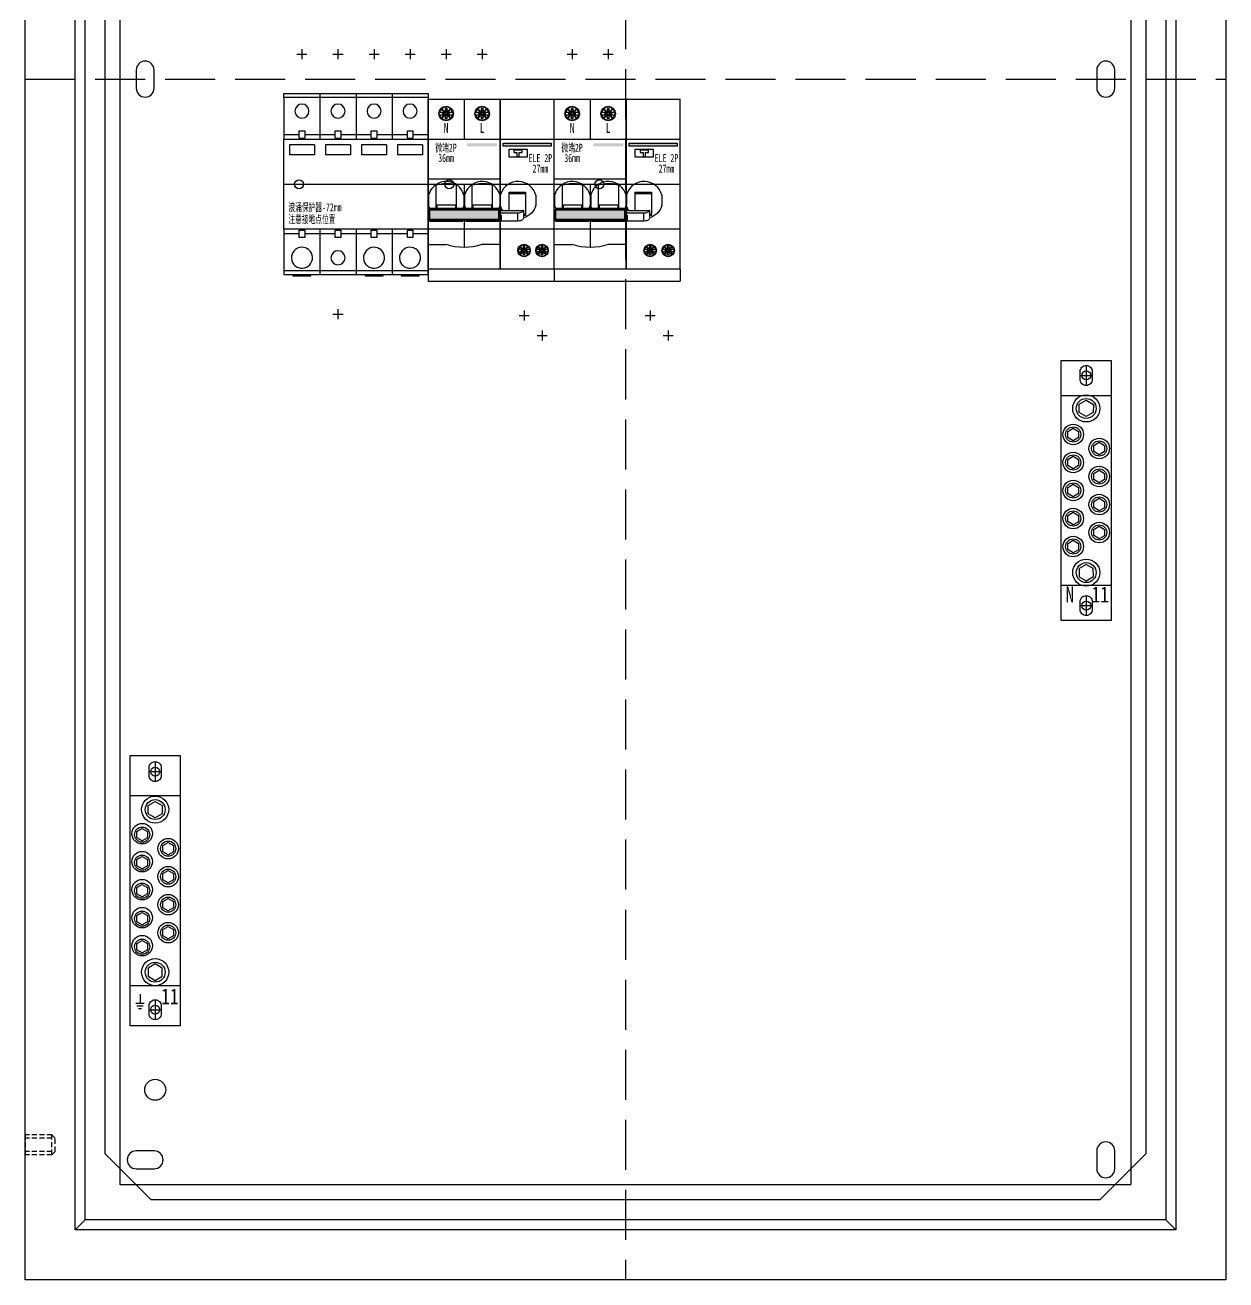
# Model space of a CAD drawing. Extents: x 1403273 to 1403873, y 431672 to 432872.
# Drawn here: x 1403273 to 1403873, y 431672 to 432299 of the extents above; entities that cross this region are included whole.
import ezdxf
from ezdxf.enums import TextEntityAlignment as Align

# ---------------------------------------------------------------- set-up
doc = ezdxf.new("R2010")
doc.units = 0
doc.header["$MEASUREMENT"] = 0
for name, pattern in [('DASH', [0.35, 0.25, -0.1]), ('HIDDEN', [0.375, 0.25, -0.125]), ('LYJS-XX', [0.35, 0.25, -0.1])]:
    doc.linetypes.add(name, pattern=pattern)
for name, color, linetype in [('LY-JS-BJ', 7, 'Continuous'), ('LY-JS-YQJ', 7, 'Continuous'), ('布置图', 20, 'Continuous')]:
    doc.layers.add(name, color=color, linetype=linetype)
doc.styles.add('-宋体', font='', dxfattribs={"width": 0.65})
doc.styles.add('LY-SJ-元器件', font='', dxfattribs={"width": 0.6, "height": 4})
doc.styles.get('-宋体').set_extended_font_data('NSimSun')
doc.styles.get('LY-SJ-元器件').set_extended_font_data('SimSun')

# ---------------------------------------------------------------- blocks, each defined once
blk = doc.blocks.new('A$C7F2E4CF4')
at = {"layer": 'LY-JS-YQJ', "color": 1, "linetype": 'DASH'}
for p, q in [((-3, 0), (3, 0)), ((0, 5), (0, -5))]:
    blk.add_line(p, q, dxfattribs=at)
at = {"layer": 'LY-JS-YQJ', "color": 0, "linetype": 'ByBlock'}
blk.add_lwpolyline([(0, 5), (0, 5, -0.414214), (3, 2), (3, -2, -0.414214), (0, -5), (0, -5, -0.414214), (-3, -2), (-3, 2, -0.414214)], format="xyb", close=True, dxfattribs=at)
blk = doc.blocks.new('11位零排2021')
at = {"layer": 'LY-JS-YQJ', "color": 2, "linetype": 'ByBlock'}
blk.add_lwpolyline([(25, 130), (25, 0), (0, 0), (0, 130)], close=True, dxfattribs=at)
for points in [[(0, 112.5), (25, 112.5)], [(25, 17.5), (0, 17.5)]]:
    blk.add_lwpolyline(points, dxfattribs=at)
at = {"layer": 'LY-JS-YQJ', "color": 3}
for points in [[(12.49, 101.91), (8.94, 103.97), (8.96, 108.07), (12.51, 110.1), (16.06, 108.04), (16.04, 103.94)], [(5.99, 89.88), (3.29, 91.45), (3.3, 94.57), (6.01, 96.12), (8.71, 94.55), (8.7, 91.43)], [(18.99, 82.88), (16.29, 84.45), (16.3, 87.57), (19.01, 89.12), (21.71, 87.55), (21.7, 84.43)], [(5.99, 75.88), (3.29, 77.45), (3.3, 80.57), (6.01, 82.12), (8.71, 80.55), (8.7, 77.43)], [(18.99, 68.88), (16.29, 70.45), (16.3, 73.57), (19.01, 75.12), (21.71, 73.55), (21.7, 70.43)], [(5.99, 61.88), (3.29, 63.45), (3.3, 66.57), (6.01, 68.12), (8.71, 66.55), (8.7, 63.43)], [(18.99, 54.88), (16.29, 56.45), (16.3, 59.57), (19.01, 61.12), (21.71, 59.55), (21.7, 56.43)], [(5.99, 47.88), (3.29, 49.45), (3.3, 52.57), (6.01, 54.12), (8.71, 52.55), (8.7, 49.43)], [(18.99, 40.88), (16.29, 42.45), (16.3, 45.57), (19.01, 47.12), (21.71, 45.55), (21.7, 42.43)], [(5.99, 33.88), (3.29, 35.45), (3.3, 38.57), (6.01, 40.12), (8.71, 38.55), (8.7, 35.43)], [(12.49, 28.09), (8.94, 26.03), (8.96, 21.93), (12.51, 19.9), (16.06, 21.96), (16.04, 26.06)]]:
    blk.add_lwpolyline(points, close=True, dxfattribs=at)
for centre, radius in [((12.5, 106.01), 6.76), ((12.5, 106.01), 4.97), ((6, 93), 5.14), ((6, 93), 3.78), ((19, 86), 5.14), ((19, 86), 3.78), ((6, 79), 5.14), ((6, 79), 3.78), ((19, 72), 5.14), ((19, 72), 3.78), ((6, 65), 5.14), ((6, 65), 3.78), ((19, 58), 5.14), ((19, 58), 3.78), ((6, 51), 5.14), ((6, 51), 3.78), ((19, 44), 5.14), ((19, 44), 3.78), ((6, 37), 5.14), ((6, 37), 3.78), ((12.5, 23.99), 4.97)]:
    blk.add_circle(centre, radius, dxfattribs=at)
at = {"layer": 'LY-JS-YQJ'}
blk.add_circle((12.5, 23.99), 6.76, dxfattribs=at)
at = {"layer": 'LY-JS-YQJ', "color": 0}
for p in [(12.5, 122.5), (12.5, 7.5)]:
    blk.add_blockref('A$C7F2E4CF4', p, dxfattribs=at)
at = {"layer": 'LY-JS-YQJ', "color": 1, "style": '-宋体', "width": 0.8}
blk.add_text('N', height=8, dxfattribs=at).set_placement((2.16, 9.05))
at = {"layer": 'LY-JS-YQJ', "color": 4, "style": '-宋体', "width": 0.8}
blk.add_text('11', height=8, dxfattribs=at).set_placement((15.18, 9.05))
blk = doc.blocks.new('11位地排2021')
at = {"layer": 'LY-JS-YQJ', "color": 1, "linetype": 'ByBlock'}
for p, q in [((4.95, 15.76), (4.95, 11.28)), ((2.87, 11.28), (7.03, 11.28)), ((3.41, 9.93), (6.43, 9.93)), ((4.14, 8.58), (5.65, 8.58))]:
    blk.add_line(p, q, dxfattribs=at)
at = {"layer": 'LY-JS-YQJ', "color": 2, "linetype": 'ByBlock'}
blk.add_lwpolyline([(25, 135), (25, 0), (0, 0), (0, 135)], close=True, dxfattribs=at)
for points in [[(0, 115), (25, 115)], [(25, 20), (0, 20)]]:
    blk.add_lwpolyline(points, dxfattribs=at)
at = {"layer": 'LY-JS-YQJ', "color": 3}
for points in [[(12.49, 103.91), (8.94, 105.97), (8.96, 110.07), (12.51, 112.1), (16.06, 110.04), (16.04, 105.94)], [(5.99, 92.38), (3.29, 93.95), (3.3, 97.07), (6.01, 98.62), (8.71, 97.05), (8.7, 93.93)], [(18.99, 85.38), (16.29, 86.95), (16.3, 90.07), (19.01, 91.62), (21.71, 90.05), (21.7, 86.93)], [(5.99, 78.38), (3.29, 79.95), (3.3, 83.07), (6.01, 84.62), (8.71, 83.05), (8.7, 79.93)], [(18.99, 71.38), (16.29, 72.95), (16.3, 76.07), (19.01, 77.62), (21.71, 76.05), (21.7, 72.93)], [(5.99, 64.38), (3.29, 65.95), (3.3, 69.07), (6.01, 70.62), (8.71, 69.05), (8.7, 65.93)], [(18.99, 57.38), (16.29, 58.95), (16.3, 62.07), (19.01, 63.62), (21.71, 62.05), (21.7, 58.93)], [(5.99, 50.38), (3.29, 51.95), (3.3, 55.07), (6.01, 56.62), (8.71, 55.05), (8.7, 51.93)], [(18.99, 43.38), (16.29, 44.95), (16.3, 48.07), (19.01, 49.62), (21.71, 48.05), (21.7, 44.93)], [(5.99, 36.38), (3.29, 37.95), (3.3, 41.07), (6.01, 42.62), (8.71, 41.05), (8.7, 37.93)], [(12.49, 30.86), (8.94, 28.8), (8.96, 24.7), (12.51, 22.66), (16.06, 24.72), (16.04, 28.82)]]:
    blk.add_lwpolyline(points, close=True, dxfattribs=at)
for centre, radius in [((12.5, 108.01), 6.76), ((12.5, 108.01), 4.97), ((6, 96), 5.14), ((6, 95.5), 3.78), ((19, 88.5), 5.14), ((19, 88.5), 3.78), ((6, 82), 5.14), ((6, 81.5), 3.78), ((19, 74.5), 5.14), ((19, 74.5), 3.78), ((6, 68), 5.14), ((6, 67.5), 3.78), ((19, 60.5), 5.14), ((19, 60.5), 3.78), ((6, 54), 5.14), ((6, 53.5), 3.78), ((19, 46.5), 5.14), ((19, 46.5), 3.78), ((6, 40), 5.14), ((6, 39.5), 3.78), ((12.5, 26.76), 6.76), ((12.5, 26.76), 4.97)]:
    blk.add_circle(centre, radius, dxfattribs=at)
at = {"layer": 'LY-JS-YQJ', "color": 0}
for p in [(12.5, 127), (12.5, 8)]:
    blk.add_blockref('A$C7F2E4CF4', p, dxfattribs=at)
at = {"layer": 'LY-JS-YQJ', "color": 4, "style": '-宋体', "width": 0.8}
blk.add_text('11', height=8, dxfattribs=at).set_placement((15.47, 10.63))
blk = doc.blocks.new('浪涌保护器 72mm-2022.1')
at = {"color": 1, "linetype": 'ByBlock'}
for p, q in [((6.5, 65), (11.5, 65)), ((9, 67.5), (9, 62.5)), ((24.5, 65), (29.5, 65)), ((27, 67.5), (27, 62.5)), ((42.5, 65), (47.5, 65)), ((45, 67.5), (45, 62.5)), ((60.5, 65), (65.5, 65)), ((63, 67.5), (63, 62.5)), ((0, 0), (72, 0)), ((27, -62.5), (27, -67.5)), ((24.5, -65), (29.5, -65))]:
    blk.add_line(p, q, dxfattribs=at)
at = {"color": 0, "linetype": 'Continuous', "lineweight": 25}
for p, q in [((0, 43.3), (0, 45.3)), ((0, 45.3), (18, 45.3)), ((18, 45.3), (18, 22.5)), ((18, 45.3), (36, 45.3)), ((36, 45.3), (54, 45.3)), ((36, 45.3), (36, 22.5)), ((54, 45.3), (72, 45.3)), ((54, 45.3), (54, 22.5)), ((72, 45.3), (72, 43.3)), ((0, 43.3), (0, 22.5)), ((18, 43.3), (0, 43.3)), ((36, 43.3), (18, 43.3)), ((54, 43.3), (36, 43.3)), ((72, 43.3), (54, 43.3)), ((72, 43.3), (72, 22.5)), ((7.65, 23), (7.65, 26.65)), ((7.65, 26.65), (10.35, 26.65)), ((10.35, 26.65), (10.35, 23)), ((25.65, 26.65), (28.35, 26.65)), ((25.65, 23), (25.65, 26.65)), ((28.35, 26.65), (28.35, 23)), ((43.65, 23), (43.65, 26.65)), ((43.65, 26.65), (46.35, 26.65)), ((46.35, 26.65), (46.35, 23)), ((61.65, 23), (61.65, 26.65)), ((61.65, 26.65), (64.35, 26.65)), ((64.35, 26.65), (64.35, 23)), ((7.65, 24.65), (0, 24.65)), ((15.3, 19.65), (2.7, 19.65)), ((2.7, 19.65), (2.7, 14.65)), ((18, 24.65), (10.35, 24.65)), ((15.3, 19.65), (15.3, 14.65)), ((25.65, 24.65), (18, 24.65)), ((33.3, 19.65), (20.7, 19.65)), ((20.7, 19.65), (20.7, 14.65)), ((36, 24.65), (28.35, 24.65)), ((33.3, 19.65), (33.3, 14.65)), ((43.65, 24.65), (36, 24.65)), ((51.3, 19.65), (38.7, 19.65)), ((38.7, 19.65), (38.7, 14.65)), ((54, 24.65), (46.35, 24.65)), ((51.3, 19.65), (51.3, 14.65)), ((61.65, 24.65), (54, 24.65)), ((69.3, 19.65), (56.7, 19.65)), ((56.7, 19.65), (56.7, 14.65)), ((72, 24.65), (64.35, 24.65)), ((69.3, 19.65), (69.3, 14.65)), ((15.3, 14.65), (2.7, 14.65)), ((33.3, 14.65), (20.7, 14.65)), ((51.3, 14.65), (38.7, 14.65)), ((69.3, 14.65), (56.7, 14.65)), ((0, -22.5), (0, -43.3)), ((0, -24.65), (7.65, -24.65)), ((7.65, -26.65), (7.65, -23)), ((10.35, -23), (10.35, -26.65)), ((10.35, -24.65), (18, -24.65)), ((18, -22.5), (18, -45.3)), ((18, -24.65), (25.65, -24.65)), ((25.65, -26.65), (25.65, -23)), ((28.35, -23), (28.35, -26.65)), ((28.35, -24.65), (36, -24.65)), ((36, -22.5), (36, -45.3)), ((36, -24.65), (43.65, -24.65)), ((43.65, -26.65), (43.65, -23)), ((46.35, -23), (46.35, -26.65)), ((46.35, -24.65), (54, -24.65)), ((54, -22.5), (54, -45.3)), ((54, -24.65), (61.65, -24.65)), ((61.65, -26.65), (61.65, -23)), ((64.35, -23), (64.35, -26.65)), ((64.35, -24.65), (72, -24.65)), ((72, -22.5), (72, -43.3)), ((10.35, -26.65), (7.65, -26.65)), ((28.35, -26.65), (25.65, -26.65)), ((46.35, -26.65), (43.65, -26.65)), ((64.35, -26.65), (61.65, -26.65)), ((0, -43.3), (0, -45.3)), ((18, -43.3), (0, -43.3)), ((36, -43.3), (18, -43.3)), ((54, -43.3), (36, -43.3)), ((72, -43.3), (54, -43.3)), ((72, -45.3), (72, -43.3)), ((18, -45.3), (0, -45.3)), ((4.5, -45.3), (4.5, -45.8)), ((4.5, -45.8), (13.5, -45.8)), ((13.5, -45.8), (13.5, -45.3)), ((36, -45.3), (18, -45.3)), ((54, -45.3), (36, -45.3)), ((40.5, -45.3), (40.5, -45.8)), ((40.5, -45.8), (49.5, -45.8)), ((49.5, -45.8), (49.5, -45.3)), ((72, -45.3), (54, -45.3)), ((58.5, -45.3), (58.5, -45.8)), ((58.5, -45.8), (67.5, -45.8)), ((67.5, -45.8), (67.5, -45.3))]:
    blk.add_line(p, q, dxfattribs=at)
at = {"color": 0}
for p, q in [((7.65, 23), (10.35, 23)), ((25.65, 23), (28.35, 23)), ((43.65, 23), (46.35, 23)), ((61.65, 23), (64.35, 23)), ((7.65, -23), (10.35, -23)), ((25.65, -23), (28.35, -23)), ((43.65, -23), (46.35, -23)), ((61.65, -23), (64.35, -23))]:
    blk.add_line(p, q, dxfattribs=at)
at = {"color": 0, "linetype": 'ByBlock'}
blk.add_lwpolyline([(0, 22.5), (72, 22.5), (72, -22.5), (0, -22.5)], close=True, dxfattribs=at)
at = {"color": 0, "linetype": 'Continuous', "lineweight": 25}
for centre, radius, start, end in [((9, 36.52), 3.5, 0, 180), ((27, 36.52), 3.5, 0, 180), ((45, 36.52), 3.5, 0, 180), ((63, 36.52), 3.5, 0, 180), ((9, 36.52), 3.5, 180, 0), ((27, 36.52), 3.5, 180, 0), ((45, 36.52), 3.5, 180, 0), ((63, 36.52), 3.5, 180, 0), ((9, -36.75), 5.25, 93.07126, 273.07126), ((9, -36.75), 5.25, 273.07126, 93.07126), ((27, -36.75), 3.5, 0, 180), ((27, -36.75), 3.5, 180, 0), ((45, -36.75), 5.25, 93.07126, 273.07126), ((45, -36.75), 5.25, 273.07126, 93.07126), ((63, -36.75), 5.25, 93.07126, 273.07126), ((63, -36.75), 5.25, 273.07126, 93.07126)]:
    blk.add_arc(centre, radius, start, end, dxfattribs=at)
at = {"color": 4, "linetype": 'ByBlock', "style": 'LY-SJ-元器件', "width": 0.6}
for s, p in [('浪涌保护器-72mm', (2.21, -13.55)), ('注意接地点位置', (2.21, -19.51))]:
    blk.add_text(s, height=4, dxfattribs=at).set_placement(p)
blk = doc.blocks.new('微端2P+ELE-63mm-2022.1')
h = blk.add_hatch(color=3)
h.dxf.hatch_style = 1
h.paths.add_polyline_path([(34.5, 19), (34.5, 20.5), (19.5, 20.5), (19.5, 19)])
h = blk.add_hatch(color=3)
h.dxf.hatch_style = 1
h.paths.add_polyline_path([(61.5, 19), (61.5, 20.5), (37.5, 20.5), (37.5, 19)])
h = blk.add_hatch(color=0)
h.dxf.hatch_style = 1
h.paths.add_polyline_path([(0.7, -12.97), (0.7, -17.47), (35.3, -17.47), (35.3, -12.97)])
at = {"color": 1}
for p, q in [((6.5, 65), (11.5, 65)), ((9, 67.5), (9, 62.5)), ((24.5, 65), (29.5, 65)), ((27, 67.5), (27, 62.5)), ((0, 0), (63, 0))]:
    blk.add_line(p, q, dxfattribs=at)
at = {"color": 0}
for p, q in [((0, 42.5), (36, 42.5)), ((0, -42.5), (0, 42.5)), ((18, 42.5), (18, 22.5)), ((36, 42.5), (36, -42.5)), ((63, -42.5), (63, 42.5)), ((0, 22.5), (36, 22.5)), ((36, 2.5), (0, 2.5)), ((18, 0), (18, -12.22)), ((18, -17.47), (18, -31.46)), ((48.65, -15.61), (47.85, -15.61)), ((36, -22.5), (0, -22.5)), ((0, -42.5), (0, -48.5)), ((36, -42.5), (0, -42.5)), ((63, -42.5), (63, -48.5)), ((0, -48.5), (63, -48.5))]:
    blk.add_line(p, q, dxfattribs=at)
at = {"color": 0, "linetype": 'Continuous', "lineweight": 25}
for p, q in [((6.7, 37.82), (6.49, 37.61)), ((6.81, 37.71), (6.7, 37.82)), ((8.39, 36.13), (6.81, 37.71)), ((9.5, 37.66), (8.5, 37.66)), ((8.5, 37.66), (8.5, 36.46)), ((8.5, 37.66), (8.85, 36.31)), ((9.5, 37.66), (9.15, 36.31)), ((9.5, 36.46), (9.5, 37.66)), ((11.19, 37.71), (9.61, 36.13)), ((11.3, 37.82), (11.19, 37.71)), ((11.51, 37.61), (11.3, 37.82)), ((24.7, 37.82), (24.49, 37.61)), ((24.81, 37.71), (24.7, 37.82)), ((26.39, 36.13), (24.81, 37.71)), ((26.5, 37.66), (26.5, 36.46)), ((26.5, 37.66), (26.85, 36.31)), ((27.5, 37.66), (26.5, 37.66)), ((27.5, 37.66), (27.15, 36.31)), ((27.5, 36.46), (27.5, 37.66)), ((29.19, 37.71), (27.61, 36.13)), ((29.3, 37.82), (29.19, 37.71)), ((29.51, 37.61), (29.3, 37.82)), ((5.58, 34.71), (7.95, 34.71)), ((7.95, 35.91), (5.59, 35.91)), ((6.49, 37.61), (6.6, 37.5)), ((6.6, 33.12), (6.49, 33.01)), ((6.49, 33.01), (6.7, 32.8)), ((6.6, 37.5), (8.15, 35.95)), ((8.15, 34.67), (6.6, 33.12)), ((6.7, 32.8), (6.81, 32.91)), ((6.81, 32.91), (8.39, 34.49)), ((7.25, 35.91), (8, 35.46)), ((7.25, 35.91), (7.25, 34.71)), ((7.25, 34.71), (8, 35.16)), ((8, 35.46), (8, 35.16)), ((8.25, 35.46), (8, 35.46)), ((8, 35.16), (8.25, 35.16)), ((8.5, 36.46), (8.85, 35.96)), ((8.5, 34.16), (8.85, 34.65)), ((8.5, 32.96), (8.85, 34.31)), ((8.5, 34.16), (8.5, 32.96)), ((8.5, 32.96), (9.5, 32.96)), ((9.15, 36.31), (8.85, 36.31)), ((8.85, 36.31), (8.85, 35.96)), ((8.85, 34.65), (8.85, 34.31)), ((8.85, 34.31), (9.15, 34.31)), ((9, 31.81), (9, 32.06)), ((9.5, 36.46), (9.15, 35.96)), ((9.15, 35.96), (9.15, 36.31)), ((9.15, 34.31), (9.15, 34.66)), ((9.5, 34.16), (9.15, 34.66)), ((9.15, 34.31), (9.5, 32.96)), ((9.5, 32.96), (9.5, 34.16)), ((9.61, 34.49), (11.19, 32.91)), ((10, 35.46), (9.75, 35.46)), ((9.75, 35.16), (10, 35.16)), ((9.85, 35.95), (11.4, 37.5)), ((11.4, 33.12), (9.85, 34.67)), ((10.75, 35.91), (10, 35.46)), ((10, 35.16), (10, 35.46)), ((10.75, 34.71), (10, 35.16)), ((12.42, 35.91), (10.05, 35.91)), ((10.05, 34.71), (12.41, 34.71)), ((10.75, 34.71), (10.75, 35.91)), ((11.19, 32.91), (11.3, 32.8)), ((11.3, 32.8), (11.51, 33.01)), ((11.4, 37.5), (11.51, 37.61)), ((11.51, 33.01), (11.4, 33.12)), ((23.58, 34.71), (25.95, 34.71)), ((25.95, 35.91), (23.59, 35.91)), ((24.49, 37.61), (24.6, 37.5)), ((24.6, 33.12), (24.49, 33.01)), ((24.49, 33.01), (24.7, 32.8)), ((24.6, 37.5), (26.15, 35.95)), ((26.15, 34.67), (24.6, 33.12)), ((24.7, 32.8), (24.81, 32.91)), ((24.81, 32.91), (26.39, 34.49)), ((25.25, 35.91), (25.25, 34.71)), ((25.25, 35.91), (26, 35.46)), ((25.25, 34.71), (26, 35.16)), ((26.25, 35.46), (26, 35.46)), ((26, 35.46), (26, 35.16)), ((26, 35.16), (26.25, 35.16)), ((26.5, 36.46), (26.85, 35.96)), ((26.5, 34.16), (26.85, 34.65)), ((26.5, 32.96), (26.85, 34.31)), ((26.5, 34.16), (26.5, 32.96)), ((26.5, 32.96), (27.5, 32.96)), ((26.85, 36.31), (26.85, 35.96)), ((27.15, 36.31), (26.85, 36.31)), ((26.85, 34.65), (26.85, 34.31)), ((26.85, 34.31), (27.15, 34.31)), ((27, 31.81), (27, 32.06)), ((27.5, 36.46), (27.15, 35.96)), ((27.15, 35.96), (27.15, 36.31)), ((27.5, 34.16), (27.15, 34.66)), ((27.15, 34.31), (27.15, 34.66)), ((27.15, 34.31), (27.5, 32.96)), ((27.5, 32.96), (27.5, 34.16)), ((27.61, 34.49), (29.19, 32.91)), ((28, 35.46), (27.75, 35.46)), ((27.75, 35.16), (28, 35.16)), ((27.85, 35.95), (29.4, 37.5)), ((29.4, 33.12), (27.85, 34.67)), ((28.75, 35.91), (28, 35.46)), ((28, 35.16), (28, 35.46)), ((28.75, 34.71), (28, 35.16)), ((30.42, 35.91), (28.05, 35.91)), ((28.05, 34.71), (30.41, 34.71)), ((28.75, 34.71), (28.75, 35.91)), ((29.19, 32.91), (29.3, 32.8)), ((29.3, 32.8), (29.51, 33.01)), ((29.4, 37.5), (29.51, 37.61)), ((29.51, 33.01), (29.4, 33.12)), ((0.25, -5.47), (0.25, -10.49)), ((4.1, -12.22), (4.1, -0.35)), ((14.1, -0.35), (14.1, -12.22)), ((17.95, -5.47), (17.95, -10.49)), ((18.25, -5.47), (18.25, -10.49)), ((22.1, -12.22), (22.1, -0.35)), ((32.1, -0.35), (32.1, -12.22)), ((35.95, -5.47), (35.95, -10.49)), ((36.11, -5.47), (36.11, -10.49)), ((40.55, -13.08), (40.55, -3.94)), ((40.55, -3.94), (48.65, -3.94)), ((40.55, -4.67), (48.65, -4.67)), ((48.65, -3.94), (48.65, -15.61)), ((53.81, -5.47), (53.81, -10.49)), ((0.7, -12.22), (0.7, -12.44)), ((35.3, -12.22), (0.7, -12.22)), ((35.3, -12.44), (0.7, -12.44)), ((0.7, -18.44), (0.7, -12.44)), ((4.45, -10.38), (13.75, -10.38)), ((4.45, -10.38), (4.45, -12.22)), ((13.75, -10.38), (13.75, -12.22)), ((22.45, -10.38), (31.75, -10.38)), ((22.45, -10.38), (22.45, -12.22)), ((31.75, -10.38), (31.75, -12.22)), ((35.3, -12.44), (35.3, -12.22)), ((35.3, -18.44), (35.3, -12.44)), ((35.3, -12.97), (0.7, -12.97)), ((0.7, -12.97), (0.7, -17.47)), ((0.7, -17.47), (35.3, -17.47)), ((0.7, -18.13), (35.3, -18.13)), ((0.7, -18.44), (17.3, -18.44)), ((18.7, -18.44), (35.3, -18.44)), ((35.3, -17.47), (35.3, -12.97)), ((36, -13.09), (47.68, -13.09)), ((36, -14.38), (44.85, -14.38)), ((36, -15.45), (36.55, -15.45)), ((36.55, -15.61), (36, -15.61)), ((36.55, -15.45), (36.55, -18.44)), ((44.85, -18.44), (36.55, -18.44)), ((40.55, -13.08), (47.85, -13.08)), ((44.85, -18.44), (44.85, -14.38)), ((47.85, -16.51), (47.85, -13.08)), ((47.85, -14.99), (48.65, -14.99)), ((46, -31.01), (45.82, -31.19)), ((45.82, -31.19), (45.91, -31.29)), ((45.91, -31.29), (47.24, -32.62)), ((46.09, -31.1), (46, -31.01)), ((47.45, -32.46), (46.09, -31.1)), ((47.54, -31.15), (47.84, -32.31)), ((47.54, -31.15), (47.54, -32.18)), ((48.4, -31.15), (47.54, -31.15)), ((48.4, -31.15), (48.1, -32.31)), ((48.4, -32.18), (48.4, -31.15)), ((49.85, -31.1), (48.49, -32.46)), ((48.7, -32.62), (50.03, -31.29)), ((49.94, -31.01), (49.85, -31.1)), ((50.12, -31.19), (49.94, -31.01)), ((50.03, -31.29), (50.12, -31.19)), ((55, -31.01), (54.82, -31.19)), ((54.82, -31.19), (54.91, -31.29)), ((54.91, -31.29), (56.24, -32.62)), ((55.09, -31.1), (55, -31.01)), ((56.45, -32.46), (55.09, -31.1)), ((56.54, -31.15), (56.84, -32.31)), ((56.54, -31.15), (56.54, -32.18)), ((57.4, -31.15), (56.54, -31.15)), ((57.4, -31.15), (57.1, -32.31)), ((57.4, -32.18), (57.4, -31.15)), ((58.85, -31.1), (57.49, -32.46)), ((57.7, -32.62), (59.03, -31.29)), ((58.94, -31.01), (58.85, -31.1)), ((59.12, -31.19), (58.94, -31.01)), ((59.03, -31.29), (59.12, -31.19)), ((47.07, -32.65), (45.04, -32.65)), ((45.04, -33.68), (47.07, -33.68)), ((45.91, -35.04), (45.82, -35.14)), ((45.82, -35.14), (46, -35.32)), ((47.24, -33.71), (45.91, -35.04)), ((46, -35.32), (46.09, -35.23)), ((46.09, -35.23), (47.45, -33.87)), ((46.47, -32.65), (46.47, -33.68)), ((46.47, -32.65), (47.11, -33.04)), ((46.47, -33.68), (47.11, -33.29)), ((47.11, -33.04), (47.11, -33.29)), ((47.33, -33.04), (47.11, -33.04)), ((47.11, -33.29), (47.33, -33.29)), ((47.54, -32.18), (47.84, -32.61)), ((47.54, -34.15), (47.84, -33.73)), ((47.54, -35.18), (47.84, -34.02)), ((47.54, -34.15), (47.54, -35.18)), ((47.54, -35.18), (48.4, -35.18)), ((48.1, -32.31), (47.84, -32.31)), ((47.84, -32.31), (47.84, -32.61)), ((47.84, -33.73), (47.84, -34.02)), ((47.84, -34.02), (48.1, -34.02)), ((47.97, -36.17), (47.97, -35.95)), ((48.4, -32.18), (48.1, -32.61)), ((48.1, -32.61), (48.1, -32.31)), ((48.1, -34.02), (48.1, -33.72)), ((48.4, -34.15), (48.1, -33.72)), ((48.1, -34.02), (48.4, -35.18)), ((48.4, -35.18), (48.4, -34.15)), ((48.49, -33.87), (49.85, -35.23)), ((48.83, -33.04), (48.61, -33.04)), ((48.61, -33.29), (48.83, -33.29)), ((50.03, -35.04), (48.7, -33.71)), ((49.47, -32.65), (48.83, -33.04)), ((48.83, -33.29), (48.83, -33.04)), ((49.47, -33.68), (48.83, -33.29)), ((50.9, -32.65), (48.87, -32.65)), ((48.87, -33.68), (50.89, -33.68)), ((49.47, -33.68), (49.47, -32.65)), ((49.85, -35.23), (49.94, -35.32)), ((49.94, -35.32), (50.12, -35.14)), ((50.12, -35.14), (50.03, -35.04)), ((56.07, -32.65), (54.04, -32.65)), ((54.04, -33.68), (56.07, -33.68)), ((54.91, -35.04), (54.82, -35.14)), ((54.82, -35.14), (55, -35.32)), ((56.24, -33.71), (54.91, -35.04)), ((55, -35.32), (55.09, -35.23)), ((55.09, -35.23), (56.45, -33.87)), ((55.47, -32.65), (55.47, -33.68)), ((55.47, -32.65), (56.11, -33.04)), ((55.47, -33.68), (56.11, -33.29)), ((56.11, -33.04), (56.11, -33.29)), ((56.33, -33.04), (56.11, -33.04)), ((56.11, -33.29), (56.33, -33.29)), ((56.54, -32.18), (56.84, -32.61)), ((56.54, -34.15), (56.84, -33.73)), ((56.54, -35.18), (56.84, -34.02)), ((56.54, -34.15), (56.54, -35.18)), ((56.54, -35.18), (57.4, -35.18)), ((57.1, -32.31), (56.84, -32.31)), ((56.84, -32.31), (56.84, -32.61)), ((56.84, -33.73), (56.84, -34.02)), ((56.84, -34.02), (57.1, -34.02)), ((56.97, -36.17), (56.97, -35.95)), ((57.4, -32.18), (57.1, -32.61)), ((57.1, -32.61), (57.1, -32.31)), ((57.1, -34.02), (57.1, -33.72)), ((57.4, -34.15), (57.1, -33.72)), ((57.1, -34.02), (57.4, -35.18)), ((57.4, -35.18), (57.4, -34.15)), ((57.49, -33.87), (58.85, -35.23)), ((57.83, -33.04), (57.61, -33.04)), ((57.61, -33.29), (57.83, -33.29)), ((59.03, -35.04), (57.7, -33.71)), ((58.47, -32.65), (57.83, -33.04)), ((57.83, -33.29), (57.83, -33.04)), ((58.47, -33.68), (57.83, -33.29)), ((59.9, -32.65), (57.87, -32.65)), ((57.87, -33.68), (59.89, -33.68)), ((58.47, -33.68), (58.47, -32.65)), ((58.85, -35.23), (58.94, -35.32)), ((58.94, -35.32), (59.12, -35.14)), ((59.12, -35.14), (59.03, -35.04))]:
    blk.add_line(p, q, dxfattribs=at)
at = {"color": 1, "linetype": 'ByBlock'}
for p, q in [((45.47, -65.6), (50.47, -65.6)), ((47.97, -63.1), (47.97, -68.1)), ((56.97, -73.1), (56.97, -78.1)), ((54.47, -75.6), (59.47, -75.6))]:
    blk.add_line(p, q, dxfattribs=at)
at = {"color": 0}
for points in [[(63, -42.5), (36, -42.5), (36, 42.5), (63, 42.5)], [(36, 22.5), (63, 22.5)], [(42.9, 17), (42.9, 15.8), (44.4, 15.8), (44.4, 13.8), (45.6, 13.8), (45.6, 15.8), (47.1, 15.8), (47.1, 17), (42.9, 17)], [(63, -22.5), (36, -22.5)], [(0, -30.05), (8.89, -30.05)], [(36, -30.05), (27.11, -30.05)]]:
    blk.add_lwpolyline(points, dxfattribs=at)
at = {"color": 0, "linetype": 'Continuous', "lineweight": 25}
for points in [[(8.85, 35.96, -0.008657), (8.83, 35.88, -0.023793), (8.8, 35.81, -0.091571), (8.7, 35.65, -0.078411), (8.54, 35.53, -0.073505), (8.41, 35.48, -0.017685), (8.36, 35.47, -0.010456), (8.3, 35.46, -0.005778), (8.25, 35.46)], [(8.25, 35.16, -0.00869), (8.33, 35.15, -0.023887), (8.41, 35.14, -0.086312), (8.57, 35.07, -0.089889), (8.74, 34.92, -0.067544), (8.8, 34.81, -0.017754), (8.82, 34.76, -0.010496), (8.84, 34.71, -0.005799), (8.85, 34.65)], [(9.75, 35.46, -0.008656), (9.67, 35.47, -0.023792), (9.59, 35.48, -0.085963), (9.43, 35.54, -0.089526), (9.26, 35.69, -0.067272), (9.2, 35.81, -0.017683), (9.18, 35.86, -0.010455), (9.16, 35.91, -0.005777), (9.15, 35.96)], [(9.15, 34.66, -0.008657), (9.17, 34.74, -0.023793), (9.2, 34.81, -0.091571), (9.3, 34.96, -0.078412), (9.46, 35.09, -0.073501), (9.59, 35.14, -0.017684), (9.64, 35.15, -0.010456), (9.7, 35.15, -0.005777), (9.75, 35.16)], [(26.85, 35.96, -0.008657), (26.83, 35.88, -0.023793), (26.8, 35.81, -0.091571), (26.7, 35.65, -0.078411), (26.54, 35.53, -0.073505), (26.41, 35.48, -0.017685), (26.36, 35.47, -0.010456), (26.3, 35.46, -0.005778), (26.25, 35.46)], [(26.25, 35.16, -0.00869), (26.33, 35.15, -0.023887), (26.41, 35.14, -0.086312), (26.57, 35.07, -0.089889), (26.74, 34.92, -0.067544), (26.8, 34.81, -0.017754), (26.82, 34.76, -0.010496), (26.84, 34.71, -0.005799), (26.85, 34.65)], [(27.75, 35.46, -0.008656), (27.67, 35.47, -0.023792), (27.59, 35.48, -0.085963), (27.43, 35.54, -0.089526), (27.26, 35.69, -0.067272), (27.2, 35.81, -0.017683), (27.18, 35.86, -0.010455), (27.16, 35.91, -0.005777), (27.15, 35.96)], [(27.15, 34.66, -0.008657), (27.17, 34.74, -0.023793), (27.2, 34.81, -0.091571), (27.3, 34.96, -0.078412), (27.46, 35.09, -0.073501), (27.59, 35.14, -0.017684), (27.64, 35.15, -0.010456), (27.7, 35.15, -0.005777), (27.75, 35.16)], [(17.95, -5.47, 0.325898), (9.48, 1.36, 0.327549), (0.48, -4.75, 0.019903), (0.25, -5.47)], [(4.1, -0.35, -0.057791), (7.63, 0.35, -0.021426), (9.1, 0.42)], [(9.1, 0.42, -0.062866), (13.22, -0.09, -0.011925), (13.81, -0.26, -0.00278), (14.1, -0.35)], [(35.95, -5.47, 0.325898), (27.48, 1.36, 0.327549), (18.48, -4.75, 0.019903), (18.25, -5.47)], [(22.1, -0.35, -0.057791), (25.63, 0.35, -0.021426), (27.1, 0.42)], [(27.1, 0.42, -0.062866), (31.22, -0.09, -0.011925), (31.81, -0.26, -0.00278), (32.1, -0.35)], [(53.81, -5.47, 0.325898), (45.34, 1.36, 0.327549), (36.34, -4.75, 0.019903), (36.11, -5.47)], [(0.95, -12.22, -0.004985), (0.8, -11.97, -0.030991), (0.56, -11.44, -0.01067), (0.46, -11.16, -0.005787), (0.39, -10.94, -0.003458), (0.32, -10.72, -0.001919), (0.25, -10.49)], [(17.95, -10.49, -0.002854), (17.85, -10.83, -0.004585), (17.78, -11.05, -0.019111), (17.6, -11.55, -0.037551), (17.32, -12.12, -0.002555), (17.26, -12.22)], [(18.95, -12.22, -0.004985), (18.8, -11.97, -0.030991), (18.56, -11.44, -0.01067), (18.46, -11.16, -0.005787), (18.39, -10.94, -0.003458), (18.32, -10.72, -0.001919), (18.25, -10.49)], [(35.95, -10.49, -0.002854), (35.85, -10.83, -0.004585), (35.78, -11.05, -0.019111), (35.6, -11.55, -0.037551), (35.32, -12.12, -0.002555), (35.26, -12.22)], [(37.19, -13.09, -0.001795), (36.72, -12.11, -0.00414), (36.48, -11.57, -0.009598), (36.28, -11.1, -0.013431), (36.18, -10.85, -0.015877), (36.14, -10.72, -0.023788), (36.12, -10.63, -0.050604), (36.11, -10.53, -0.012356), (36.11, -10.49)], [(53.81, -10.49, -0.25096), (47.8, -16.87)], [(44.85, -14.38, 0.009763), (45.08, -14.37, 0.05752), (46.08, -14.21, 0.073734), (46.98, -13.81, 0.073656), (47.49, -13.36, 0.028209), (47.59, -13.23, 0.012152), (47.68, -13.09)], [(47.85, -16.51, -0.010744), (47.85, -16.6, -0.101991), (47.7, -17.11, -0.08255), (47.35, -17.58, -0.05423), (46.92, -17.91, -0.059873), (46.2, -18.23, -0.070818), (45, -18.44, -0.004299), (44.85, -18.44)], [(47.85, -13.22, 0.010405), (47.85, -13.21, 0.052357), (47.85, -13.2, 0.052352), (47.84, -13.19, 0.046202), (47.83, -13.17, 0.029578), (47.82, -13.16, 0.02368), (47.8, -13.15, 0.017967), (47.78, -13.14, 0.014665), (47.76, -13.13, 0.011695), (47.74, -13.12, 0.016038), (47.7, -13.1, 0.002868), (47.68, -13.09)], [(47.84, -32.61, -0.008657), (47.82, -32.67, -0.023793), (47.8, -32.74, -0.091571), (47.71, -32.87, -0.078411), (47.58, -32.98, -0.073505), (47.46, -33.02, -0.017685), (47.42, -33.03, -0.010456), (47.37, -33.03, -0.005778), (47.33, -33.04)], [(47.33, -33.29, -0.00869), (47.39, -33.3, -0.023887), (47.46, -33.31, -0.086312), (47.6, -33.37, -0.089889), (47.74, -33.5, -0.067544), (47.8, -33.6, -0.017754), (47.81, -33.64, -0.010496), (47.83, -33.68, -0.005799), (47.84, -33.73)], [(48.61, -33.04, -0.008656), (48.54, -33.03, -0.023792), (48.48, -33.02, -0.085963), (48.34, -32.96, -0.089526), (48.2, -32.83, -0.067272), (48.14, -32.74, -0.017683), (48.12, -32.69, -0.010455), (48.11, -32.65, -0.005777), (48.1, -32.61)], [(48.1, -33.72, -0.008657), (48.12, -33.66, -0.023793), (48.14, -33.59, -0.091571), (48.23, -33.46, -0.078412), (48.36, -33.35, -0.073501), (48.48, -33.31, -0.017684), (48.52, -33.3, -0.010456), (48.57, -33.3, -0.005777), (48.61, -33.29)], [(56.84, -32.61, -0.008657), (56.82, -32.67, -0.023793), (56.8, -32.74, -0.091571), (56.71, -32.87, -0.078411), (56.58, -32.98, -0.073505), (56.46, -33.02, -0.017685), (56.42, -33.03, -0.010456), (56.37, -33.03, -0.005778), (56.33, -33.04)], [(56.33, -33.29, -0.00869), (56.39, -33.3, -0.023887), (56.46, -33.31, -0.086312), (56.6, -33.37, -0.089889), (56.74, -33.5, -0.067544), (56.8, -33.6, -0.017754), (56.81, -33.64, -0.010496), (56.83, -33.68, -0.005799), (56.84, -33.73)], [(57.61, -33.04, -0.008656), (57.54, -33.03, -0.023792), (57.48, -33.02, -0.085963), (57.34, -32.96, -0.089526), (57.2, -32.83, -0.067272), (57.14, -32.74, -0.017683), (57.12, -32.69, -0.010455), (57.11, -32.65, -0.005777), (57.1, -32.61)], [(57.1, -33.72, -0.008657), (57.12, -33.66, -0.023793), (57.14, -33.59, -0.091571), (57.23, -33.46, -0.078412), (57.36, -33.35, -0.073501), (57.48, -33.31, -0.017684), (57.52, -33.3, -0.010456), (57.57, -33.3, -0.005777), (57.61, -33.29)]]:
    blk.add_lwpolyline(points, format="xyb", dxfattribs=at)
at = {"color": 3}
blk.add_lwpolyline([(37.5, 20.5), (61.5, 20.5), (61.5, 19), (37.5, 19)], close=True, dxfattribs=at)
at = {"color": 0}
blk.add_lwpolyline([(40.5, 17.5), (49.5, 17.5), (49.5, 13.5), (40.5, 13.5)], close=True, dxfattribs=at)
for centre, radius in [((9, 35.31), 3.64), ((9, 35.31), 3.39), ((27, 35.31), 3.64), ((27, 35.31), 3.39), ((47.97, -33.16), 3.12), ((47.97, -33.16), 2.91), ((56.97, -33.16), 3.12), ((56.97, -33.16), 2.91)]:
    blk.add_circle(centre, radius, dxfattribs=at)
at = {"color": 0, "linetype": 'Continuous', "lineweight": 25}
for centre, radius in [((9, 35.31), 3.5), ((27, 35.31), 3.5), ((47.97, -33.16), 3), ((56.97, -33.16), 3)]:
    blk.add_circle(centre, radius, dxfattribs=at)
for centre, radius, start, end in [((9, 35.31), 3.25, 47.64536, 132.35464), ((27, 35.31), 3.25, 47.64536, 132.35464), ((9, 35.31), 3.25, 137.64536, 169.36129), ((9, 35.31), 3.25, 190.63871, 222.35464), ((9, 35.31), 3.25, 227.64536, 312.35465), ((7.95, 36.46), 0.552, 270, 359.99998), ((7.95, 34.16), 0.552, 0, 89.99998), ((10.05, 36.46), 0.552, 180, 270), ((10.05, 34.16), 0.552, 90, 180.00002), ((9, 35.31), 3.25, 10.63871, 42.35464), ((9, 35.31), 3.25, 317.64536, 349.36129), ((27, 35.31), 3.25, 137.64536, 169.36129), ((27, 35.31), 3.25, 190.63871, 222.35464), ((27, 35.31), 3.25, 227.64536, 312.35465), ((25.95, 36.46), 0.552, 270, 359.99998), ((25.95, 34.16), 0.552, 0, 89.99998), ((28.05, 36.46), 0.552, 180, 270), ((28.05, 34.16), 0.552, 90, 180.00002), ((27, 35.31), 3.25, 10.63871, 42.35464), ((27, 35.31), 3.25, 317.64536, 349.36129), ((47.97, -33.16), 2.79, 137.64536, 169.36129), ((47.97, -33.16), 2.79, 47.64536, 132.35464), ((47.97, -33.16), 2.79, 10.63871, 42.35464), ((56.97, -33.16), 2.79, 137.64536, 169.36129), ((56.97, -33.16), 2.79, 47.64536, 132.35464), ((56.97, -33.16), 2.79, 10.63871, 42.35464), ((47.97, -33.16), 2.79, 190.63871, 222.35464), ((47.97, -33.16), 2.79, 227.64536, 312.35465), ((47.07, -32.18), 0.474, 270, 359.99998), ((47.07, -34.15), 0.474, 0, 89.99998), ((48.87, -32.18), 0.474, 180, 270), ((48.87, -34.15), 0.474, 90, 180.00002), ((47.97, -33.16), 2.79, 317.64536, 349.36129), ((56.97, -33.16), 2.79, 190.63871, 222.35464), ((56.97, -33.16), 2.79, 227.64536, 312.35465), ((56.07, -32.18), 0.474, 270, 359.99998), ((56.07, -34.15), 0.474, 0, 89.99998), ((57.87, -32.18), 0.474, 180, 270), ((57.87, -34.15), 0.474, 90, 180.00002), ((56.97, -33.16), 2.79, 317.64536, 349.36129)]:
    blk.add_arc(centre, radius, start, end, dxfattribs=at)
at = {"color": 0}
blk.add_arc((18, -1.43), 30.03, 252.33631, 287.66369, dxfattribs=at)
at = {"color": 0, "style": 'LY-SJ-元器件', "width": 0.7}
for s, p in [('N', (9, 28.16)), ('L', (27, 28.16))]:
    blk.add_text(s, height=5, dxfattribs=at).set_placement(p, align=Align.MIDDLE)
at = {"color": 1, "style": 'LY-SJ-元器件', "width": 0.6}
for s, p in [('微端2P', (9, 18.37)), ('36mm', (9, 13.08))]:
    blk.add_text(s, height=4, dxfattribs=at).set_placement(p, align=Align.MIDDLE)
at = {"color": 4, "style": 'LY-SJ-元器件', "width": 0.6}
for s, p in [('ELE 2P', (56.13, 13.08)), ('27mm', (56.13, 7.82))]:
    blk.add_text(s, height=4, dxfattribs=at).set_placement(p, align=Align.MIDDLE)
blk = doc.blocks.new('600-1200-明-底板')
at = {"layer": 'LY-JS-BJ', "color": 1}
blk.add_lwpolyline([(-237, 560), (237, 560), (260, 537), (260, -537), (237, -560), (-237, -560), (-260, -537), (-260, 537)], close=True, dxfattribs=at)
for points in [[(-235.5, 535.5), (-235.5, 544.5, 1), (-244.5, 544.5), (-244.5, 535.5, 1)], [(244.5, 544.5), (235.5, 544.5, 1), (235.5, 535.5), (244.5, 535.5, 1)], [(-235.5, -4.5), (-235.5, 4.5, 1), (-244.5, 4.5), (-244.5, -4.5, 1)], [(235.5, 4.5), (235.5, -4.5, 1), (244.5, -4.5), (244.5, 4.5, 1)], [(235.5, -535.5), (235.5, -544.5, 1), (244.5, -544.5), (244.5, -535.5, 1)], [(-244.5, -544.5), (-235.5, -544.5, 1), (-235.5, -535.5), (-244.5, -535.5, 1)]]:
    blk.add_lwpolyline(points, format="xyb", close=True, dxfattribs=at)
blk.add_circle((-235, -505), 5.25, dxfattribs=at)
blk = doc.blocks.new('壳体接地点')
at = {"layer": 'LY-JS-BJ', "color": 0, "linetype": 'HIDDEN', "lineweight": -3, "ltscale": 10}
for p, q in [((13.43, 4.92), (0, 4.92)), ((13.43, 3.3), (0, 3.3)), ((13.43, -4.92), (13.43, 4.92)), ((15.06, 3.3), (13.43, 4.92)), ((15.06, -3.3), (15.06, 3.3)), ((13.43, -3.3), (0, -3.3)), ((13.43, -4.92), (0, -4.92)), ((15.06, -3.3), (13.43, -4.92))]:
    blk.add_line(p, q, dxfattribs=at)
at = {"layer": 'LY-JS-BJ', "color": 7, "linetype": 'HIDDEN', "lineweight": -3, "ltscale": 10}
blk.add_line((0, 4.92), (0, -4.92), dxfattribs=at)

msp = doc.modelspace()

# ---------------------------------------------------------------- linework, layer by layer
at = {"color": 6}
for centre in [(1403409.86, 432219.32), (1403484.86, 432219.32), (1403559.86, 432219.32), (1403803.16, 432123.76), (1403803.16, 432008.76), (1403337.95, 431925.82), (1403337.95, 431806.82)]:
    msp.add_circle(centre, 2.25, dxfattribs=at)
at = {"layer": 'LY-JS-BJ', "color": 6, "linetype": 'LYJS-XX', "ltscale": 100}
for p, q in [((1403572.95, 432871.82), (1403572.95, 431671.82)), ((1403272.95, 432271.82), (1403872.95, 432271.82))]:
    msp.add_line(p, q, dxfattribs=at)
at = {"layer": 'LY-JS-BJ', "color": 6, "ltscale": 50}
for p, q in [((1403297.95, 431696.82), (1403302.95, 431701.82)), ((1403847.95, 431696.82), (1403842.95, 431701.82))]:
    msp.add_line(p, q, dxfattribs=at)
for points in [[(1403272.95, 432871.82), (1403872.95, 432871.82), (1403872.95, 431671.82), (1403272.95, 431671.82)], [(1403302.95, 432841.82), (1403842.95, 432841.82), (1403842.95, 431701.82), (1403302.95, 431701.82)]]:
    msp.add_lwpolyline(points, close=True, dxfattribs=at)
at = {"layer": 'LY-JS-BJ', "color": 6, "linetype": 'LYJS-XX', "lineweight": -3}
msp.add_lwpolyline([(1403320.45, 432824.32), (1403825.45, 432824.32), (1403825.45, 431719.32), (1403320.45, 431719.32)], close=True, dxfattribs=at)
at = {"layer": '布置图', "ltscale": 50}
msp.add_lwpolyline([(1403297.95, 432846.82), (1403847.95, 432846.82), (1403847.95, 431696.82), (1403297.95, 431696.82)], close=True, dxfattribs=at)

# ---------------------------------------------------------------- block references
at = {"color": 6}
for name, p in [('浪涌保护器 72mm-2022.1', (1403402.3, 432219.32)), ('微端2P+ELE-63mm-2022.1', (1403474.3, 432219.32)), ('微端2P+ELE-63mm-2022.1', (1403537.3, 432219.32))]:
    msp.add_blockref(name, p, dxfattribs=at)
for name, p in [('11位零排2021', (1403790.66, 432001.26)), ('11位地排2021', (1403325.45, 431798.82))]:
    msp.add_blockref(name, p)
at = {"layer": 'LY-JS-BJ', "color": 6, "ltscale": 50}
msp.add_blockref('600-1200-明-底板', (1403572.95, 432271.82), dxfattribs=at)
at = {"layer": 'LY-JS-BJ', "color": 6, "lineweight": -3}
msp.add_blockref('壳体接地点', (1403272.95, 431739.32), dxfattribs=at)

doc.saveas('drawing.dxf')
